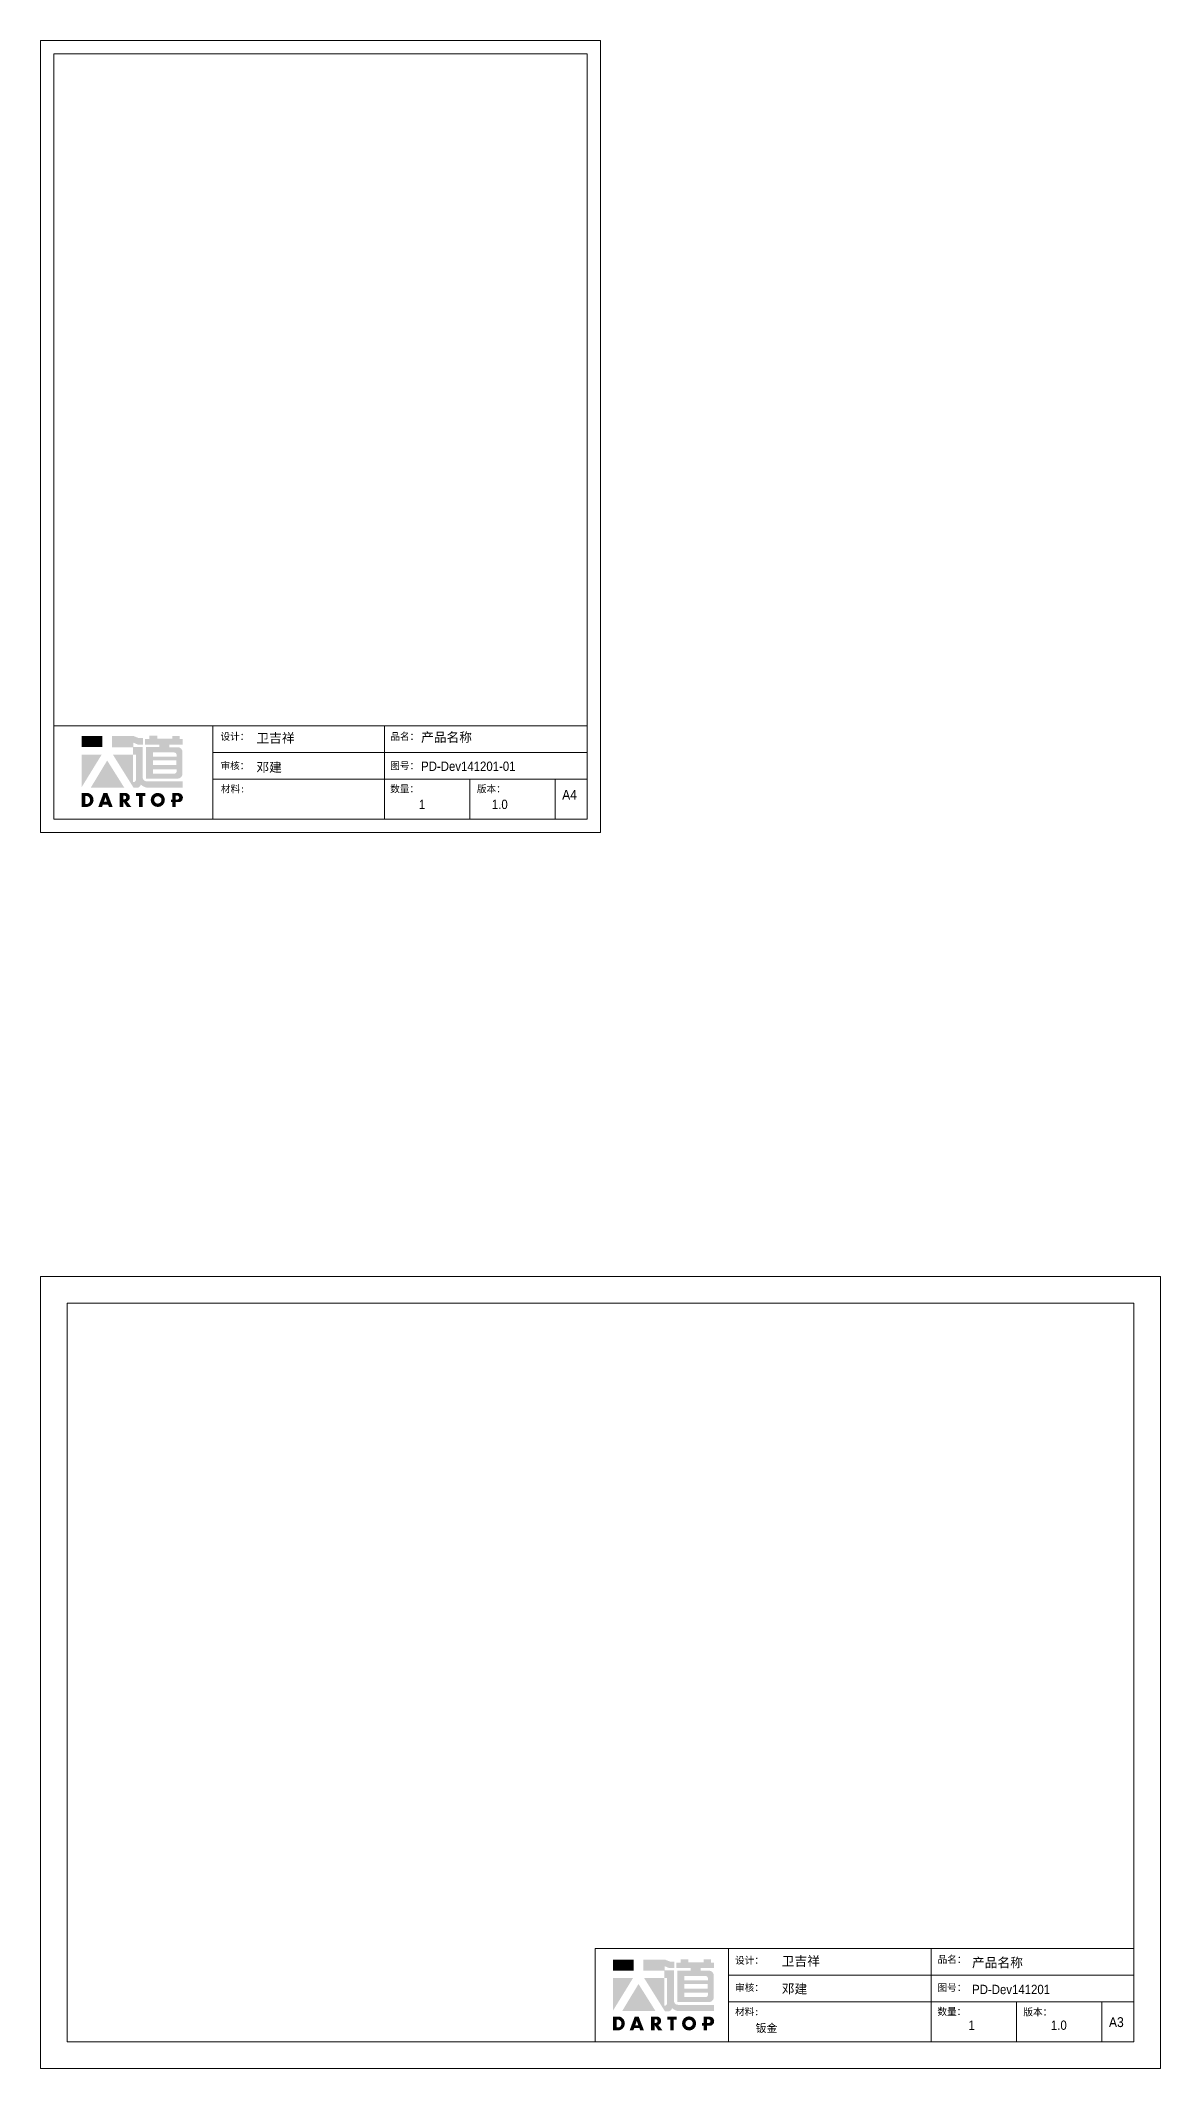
# Model space of a CAD drawing. Header units: millimetres. Extents: x 0 to 1189, y 0 to 3231.
# Drawn here: x 0 to 420, y 2471 to 3231 of the extents above; entities that cross this region are included whole.
import ezdxf

# ---------------------------------------------------------------- set-up
doc = ezdxf.new("R2010")
doc.units = ezdxf.units.MM
doc.layers.add('A-TITLEBLOCK', color=7, linetype='Continuous', lineweight=18)
doc.styles.add('SLDTEXTSTYLE0', font='simfang.ttf', dxfattribs={"bigfont": 'bigfont'})
doc.styles.add('SLDTEXTSTYLE1', font='GOTHIC.TTF', dxfattribs={"width": 0.913})

# ---------------------------------------------------------------- blocks, each defined once
blk = doc.blocks.new('Dartop Logo')
at = {"true_color": 0xc40018}
h = blk.add_hatch(color=12, dxfattribs=at)
h.set_gradient(color1=(196, 0, 24), color2=(196, 0, 24), tint=1)
h.paths.add_polyline_path([(30.4, -3.9), (33.1, -5), (36, -5), (36, -1.2), (33.6, -1.2), (30.5, 0), (17.9, 0), (17.9, -6.5), (30.1, -6.5), (30.1, -6.6), (30.1, -10.8), (18.3, -10.8), (30.5, -30.3), (32.9, -30.3, 0.279375), (34.6, -28.6), (34.6, -28.5), (34.8, -28.5, 0.143145), (38.2, -30.2), (59.3, -30.2), (59.3, -26.5), (38.1, -26.5, -0.414214), (35.8, -24.2), (35.8, -6.3), (30.4, -6.3)])
h.paths.add_polyline_path([(30.2, -10.8), (31.8, -10.8), (31.8, -26, -0.088936), (30.9, -26.9), (30.2, -26.9)], flags=16)
h = blk.add_hatch(color=12, dxfattribs=at)
h.set_gradient(color1=(196, 0, 24), color2=(196, 0, 24), tint=1)
h.paths.add_polyline_path([(59.2, -1.7), (57.4, -1.7), (57.4, 0.1), (53.1, 0.1), (53.1, -1.6), (44.3, -1.6), (44.3, 0.2), (39.7, 0.2), (39.7, -1.7), (37.2, -1.7), (37.2, -5), (45.5, -5), (45.5, -6.4), (37.7, -6.4), (37.7, -24.9), (56.3, -24.9, 0.414214), (59.1, -22), (59.1, -9.4, 0.414214), (56.3, -6.5), (51.4, -6.5), (51.4, -5), (59.2, -5)])
h.paths.add_polyline_path([(54.2, -9.6, -0.414214), (55.7, -11), (55.7, -12.1), (41.8, -12.1), (41.8, -9.6)], flags=16)
h.paths.add_polyline_path([(55.6, -14.3), (55.6, -17), (41.9, -17), (41.9, -14.3)], flags=16)
h.paths.add_polyline_path([(55.7, -19.4), (55.7, -20.6, -0.414214), (54.3, -22), (41.9, -22), (41.9, -19.4)], flags=16)
h = blk.add_hatch(color=12, dxfattribs=at)
h.set_gradient(color1=(196, 0, 24), color2=(196, 0, 24), tint=1)
h.paths.add_polyline_path([(12.2, 0), (0, 0), (0, -6.4), (12.2, -6.4)])
h = blk.add_hatch(color=12, dxfattribs=at)
h.set_gradient(color1=(196, 0, 24), color2=(196, 0, 24), tint=1)
h.paths.add_polyline_path([(11.8, -10.8), (0, -10.8), (0, -30)])
h = blk.add_hatch(color=12, dxfattribs=at)
h.set_gradient(color1=(196, 0, 24), color2=(196, 0, 24), tint=1)
h.paths.add_polyline_path([(15, -14.3), (5.4, -30.2), (25, -30.2)])
at = {"true_color": 0x646464}
h = blk.add_hatch(color=251, dxfattribs=at)
h.set_gradient(color1=(100, 100, 100), color2=(100, 100, 100), tint=1)
h.paths.add_polyline_path([(4.1, -33.4), (0.1, -33.4), (0.1, -41.5), (3.5, -41.5, 0.793016)])
h.paths.add_polyline_path([(3.6, -39.7), (2.2, -39.7), (2.2, -35.2), (3.4, -35.2, -0.671361)], flags=16)
h = blk.add_hatch(color=251, dxfattribs=at)
h.set_gradient(color1=(100, 100, 100), color2=(100, 100, 100), tint=1)
h.paths.add_polyline_path([(15.1, -33.4), (12.8, -33.4), (9.8, -41.5), (12, -41.5), (12.5, -40.1), (15.5, -40.1), (16, -41.5), (18.2, -41.5)])
h.paths.add_polyline_path([(14.9, -38.5), (13.1, -38.5), (14, -35.9)], flags=16)
h = blk.add_hatch(color=251, dxfattribs=at)
h.set_gradient(color1=(100, 100, 100), color2=(100, 100, 100), tint=1)
h.paths.add_polyline_path([(26.3, -33.4), (22.3, -33.4), (22.3, -41.5), (24.4, -41.5), (24.4, -38.3), (26.6, -41.5), (29.1, -41.5), (26.6, -38.3, 0.744055)])
h.paths.add_polyline_path([(24.4, -37.1), (24.4, -34.9), (25.3, -34.9, -0.796809), (25.3, -37.1)], flags=16)
h = blk.add_hatch(color=251, dxfattribs=at)
h.set_gradient(color1=(100, 100, 100), color2=(100, 100, 100), tint=1)
h.paths.add_polyline_path([(37.4, -33.4), (31.9, -33.4), (31.9, -35.2), (33.6, -35.2), (33.6, -41.5), (35.7, -41.5), (35.7, -35.2), (37.4, -35.2)])
h = blk.add_hatch(color=251, dxfattribs=at)
h.set_gradient(color1=(100, 100, 100), color2=(100, 100, 100), tint=1)
h.paths.add_polyline_path([(40.5, -37.4, 1), (48.8, -37.4, 1)])
h.paths.add_polyline_path([(46.8, -37.4, -1), (42.5, -37.4, -1)], flags=16)
h = blk.add_hatch(color=251, dxfattribs=at)
h.set_gradient(color1=(100, 100, 100), color2=(100, 100, 100), tint=1)
h.paths.add_polyline_path([(56.9, -33.4), (56.7, -33.4), (53.2, -33.4), (53.2, -37.2), (52.3, -37.2), (52.3, -38.7), (53.2, -38.7), (53.2, -41.5), (55.2, -41.5), (55.2, -38.7), (57.5, -38.7, 0.812304)])
h.paths.add_polyline_path([(55.2, -37.2), (55.2, -35), (56.4, -35, -0.778213), (56.3, -37.2)], flags=16)
blk = doc.blocks.new('DT-A4-TITLE')
at = {"layer": 'A-TITLEBLOCK', "color": 7}
for p, q in [((0, 0), (0, 297)), ((0, 297), (210, 297)), ((210, 0), (210, 297)), ((5, 292), (205, 292)), ((5, 5), (5, 292)), ((205, 5), (205, 292)), ((205, 40), (5, 40)), ((64.63, 5), (64.63, 40)), ((129, 40), (129, 4.91)), ((205, 30), (64.63, 30)), ((64.63, 20), (205, 20)), ((161, 5), (161, 20)), ((193, 5), (193, 20)), ((0, 0), (210, 0)), ((5, 5), (205, 5)), ((205, 5), (180.91, 5))]:
    blk.add_line(p, q, dxfattribs=at)
at = {"layer": 'A-TITLEBLOCK', "xscale": 0.6400000000000001, "yscale": 0.6400000000000001, "zscale": 0.6400000000000001}
blk.add_blockref('Dartop Logo', (15.39, 36.19), dxfattribs=at)
at = {"style": 'SLDTEXTSTYLE0'}
for tag, p, height in [('#品名', (142.7, 34.02), 3.5), ('#设计', (80.95, 33.72), 3.5), ('#审核', (80.95, 22.77), 3.5), ('#材料说明', (71.78, 8.73), 3)]:
    blk.add_attdef(tag, p, '', height=height, dxfattribs=at)
at = {"style": 'SLDTEXTSTYLE1', "width": 0.913}
for tag, p in [('#图号', (142.73, 23.13)), ('#数量', (141.89, 8.79)), ('#版本', (169.26, 8.84))]:
    blk.add_attdef(tag, p, '', height=3.5, dxfattribs=at)
at = {"layer": 'A-TITLEBLOCK', "color": 7, "attachment_point": 1}
for s, insert, char_height, style in [('设计：', (67.48, 37.36), 2.646, 'SLDTEXTSTYLE0'), ('品名：', (131.18, 37.36), 2.646, 'SLDTEXTSTYLE0'), ('审核：', (67.48, 26.4), 2.646, 'SLDTEXTSTYLE0'), ('图号：', (131.15, 26.4), 2.646, 'SLDTEXTSTYLE0'), ('材料:', (67.64, 17.72), 2.646, 'SLDTEXTSTYLE0'), ('数量：', (131.12, 17.72), 2.646, 'SLDTEXTSTYLE0'), ('版本：', (163.63, 17.72), 2.646, 'SLDTEXTSTYLE0'), ('A4', (195.62, 16.03), 3.704, 'SLDTEXTSTYLE1')]:
    blk.add_mtext(s, dxfattribs=dict(at, insert=insert, char_height=char_height, style=style))
blk = doc.blocks.new('DT-A3-TITLE')
at = {"layer": 'A-TITLEBLOCK', "color": 7}
for p, q in [((0, 0), (0, 297)), ((0, 297), (420, 297)), ((420, 0), (420, 297)), ((10, 10), (10, 287)), ((10, 287), (410, 287)), ((410, 287), (410, 10)), ((208, 10), (208, 45)), ((410, 45), (208, 45)), ((258, 45), (258, 10)), ((334, 45), (334, 10)), ((410, 35), (258, 35)), ((258, 25), (410.08, 25)), ((366, 10), (366, 25)), ((398, 10), (398, 25)), ((10, 10), (410, 10)), ((0, 0), (420, 0))]:
    blk.add_line(p, q, dxfattribs=at)
at = {"layer": 'A-TITLEBLOCK', "xscale": 0.6400000000000001, "yscale": 0.6400000000000001, "zscale": 0.6400000000000001}
blk.add_blockref('Dartop Logo', (214.65, 40.81), dxfattribs=at)
at = {"style": 'SLDTEXTSTYLE0'}
for tag, p, height in [('#设计', (277.96, 38.52), 3.5), ('#品名', (349.32, 37.95), 3.5), ('#审核', (277.99, 28.1), 3.5), ('#材料说明', (268.15, 13.59), 3)]:
    blk.add_attdef(tag, p, '', height=height, dxfattribs=at)
at = {"style": 'SLDTEXTSTYLE1', "width": 0.913}
for tag, p in [('#图号', (349.38, 27.87)), ('#数量', (347.99, 14.46)), ('#版本', (378.92, 14.47))]:
    blk.add_attdef(tag, p, '', height=3.5, dxfattribs=at)
at = {"layer": 'A-TITLEBLOCK', "color": 7, "attachment_point": 1}
for s, insert, char_height, style in [('设计：', (260.47, 41.87), 2.646, 'SLDTEXTSTYLE0'), ('品名：', (336.43, 42.19), 2.646, 'SLDTEXTSTYLE0'), ('审核：', (260.47, 31.64), 2.646, 'SLDTEXTSTYLE0'), ('图号：', (336.4, 31.66), 2.646, 'SLDTEXTSTYLE0'), ('材料:', (260.47, 22.62), 2.646, 'SLDTEXTSTYLE0'), ('数量：', (336.35, 22.64), 2.646, 'SLDTEXTSTYLE0'), ('版本：', (368.59, 22.48), 2.646, 'SLDTEXTSTYLE0'), ('A3', (400.7, 19.21), 3.704, 'SLDTEXTSTYLE1')]:
    blk.add_mtext(s, dxfattribs=dict(at, insert=insert, char_height=char_height, style=style))

msp = doc.modelspace()

# ---------------------------------------------------------------- block references
for name, p, values in [('DT-A4-TITLE', (0, 2934.45), {'#设计': '卫吉祥', '#审核': '邓建', '#品名': '产品名称', '#图号': 'PD-Dev141201-01', '#数量': '1', '#版本': '1.0'}), ('DT-A3-TITLE', (0, 2471.03), {'#设计': '卫吉祥', '#审核': '邓建', '#材料说明': '钣金', '#品名': '产品名称', '#图号': 'PD-Dev141201', '#数量': '1', '#版本': '1.0'})]:
    msp.add_blockref(name, p).add_auto_attribs(values)

doc.saveas('drawing.dxf')
